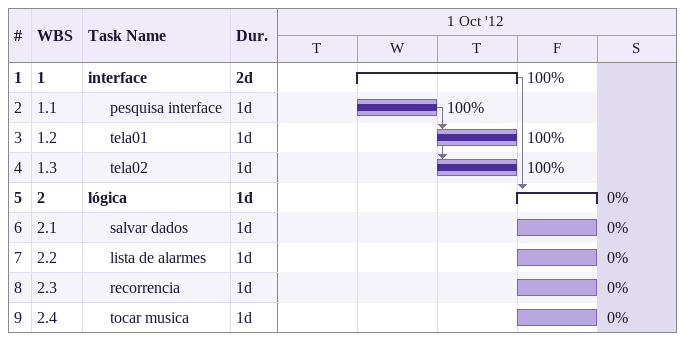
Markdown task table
| ID | WBS | Task | Duration | Start | Finish | Predecessors | % complete |
|---|---|---|---|---|---|---|---|
| 1 | 1 | **interface** | 2d | 2012-10-03 | 2012-10-04 |  | 100 |
| 2 | 1.1 | pesquisa interface | 1d | 2012-10-03 | 2012-10-03 |  | 100 |
| 3 | 1.2 | tela01 | 1d | 2012-10-04 | 2012-10-04 | 2 | 100 |
| 4 | 1.3 | tela02 | 1d | 2012-10-04 | 2012-10-04 | 2 | 100 |
| 5 | 2 | **lógica** | 1d | 2012-10-05 | 2012-10-05 | 1 | 0 |
| 6 | 2.1 | salvar dados | 1d | 2012-10-05 | 2012-10-05 |  | 0 |
| 7 | 2.2 | lista de alarmes | 1d | 2012-10-05 | 2012-10-05 |  | 0 |
| 8 | 2.3 | recorrencia | 1d | 2012-10-05 | 2012-10-05 |  | 0 |
| 9 | 2.4 | tocar musica | 1d | 2012-10-05 | 2012-10-05 |  | 0 |
